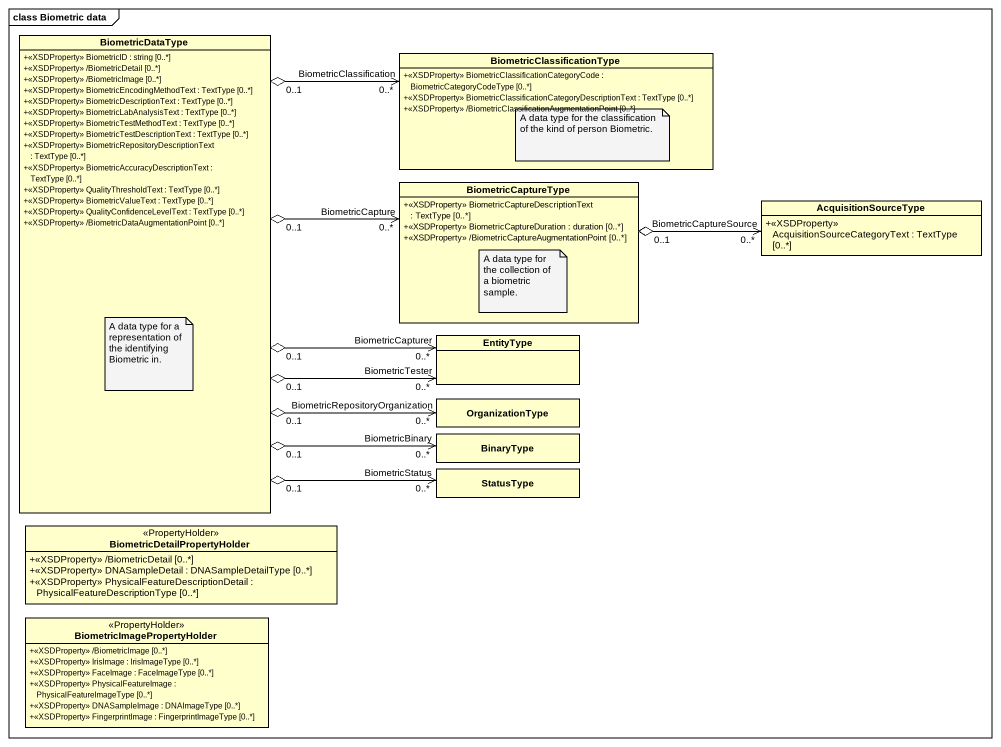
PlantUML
@startuml
mainframe class Biometric data
hide circle
hide empty members
skinparam classAttributeIconSize 0
class BiometricDataType {
  +<<XSDProperty>> BiometricID : string [0..*]
  +<<XSDProperty>> /BiometricDetail [0..*]
  +<<XSDProperty>> /BiometricImage [0..*]
  +<<XSDProperty>> BiometricEncodingMethodText : TextType [0..*]
  +<<XSDProperty>> BiometricDescriptionText : TextType [0..*]
  +<<XSDProperty>> BiometricLabAnalysisText : TextType [0..*]
  +<<XSDProperty>> BiometricTestMethodText : TextType [0..*]
  +<<XSDProperty>> BiometricTestDescriptionText : TextType [0..*]
  +<<XSDProperty>> BiometricRepositoryDescriptionText : TextType [0..*]
  +<<XSDProperty>> BiometricAccuracyDescriptionText : TextType [0..*]
  +<<XSDProperty>> QualityThresholdText : TextType [0..*]
  +<<XSDProperty>> BiometricValueText : TextType [0..*]
  +<<XSDProperty>> QualityConfidenceLevelText : TextType [0..*]
  +<<XSDProperty>> /BiometricDataAugmentationPoint [0..*]
}
class BiometricClassificationType {
  +<<XSDProperty>> BiometricClassificationCategoryCode : BiometricCategoryCodeType [0..*]
  +<<XSDProperty>> BiometricClassificationCategoryDescriptionText : TextType [0..*]
  +<<XSDProperty>> /BiometricClassificationAugmentationPoint [0..*]
}
class BiometricCaptureType {
  +<<XSDProperty>> BiometricCaptureDescriptionText : TextType [0..*]
  +<<XSDProperty>> BiometricCaptureDuration : duration [0..*]
  +<<XSDProperty>> /BiometricCaptureAugmentationPoint [0..*]
}
class AcquisitionSourceType {
  +<<XSDProperty>> AcquisitionSourceCategoryText : TextType [0..*]
}
class EntityType
class OrganizationType
class BinaryType
class StatusType
class "BiometricDetailPropertyHolder" as BiometricDetailPropertyHolde <<PropertyHolder>> {
  +<<XSDProperty>> /BiometricDetail [0..*]
  +<<XSDProperty>> DNASampleDetail : DNASampleDetailType [0..*]
  +<<XSDProperty>> PhysicalFeatureDescriptionDetail : PhysicalFeatureDescriptionType [0..*]
}
class BiometricImagePropertyHolder <<PropertyHolder>> {
  +<<XSDProperty>> /BiometricImage [0..*]
  +<<XSDProperty>> IrisImage : IrisImageType [0..*]
  +<<XSDProperty>> FaceImage : FaceImageType [0..*]
  +<<XSDProperty>> PhysicalFeatureImage : PhysicalFeatureImageType [0..*]
  +<<XSDProperty>> DNASampleImage : DNAImageType [0..*]
  +<<XSDProperty>> FingerprintImage : FingerprintImageType [0..*]
}
BiometricDataType "0..1" o-right-> "BiometricClassification\n0..*" BiometricClassificationType
BiometricDataType "0..1" o-right-> "BiometricCapture\n0..*" BiometricCaptureType
BiometricDataType "0..1" o-right-> "BiometricTester\n0..*" EntityType
BiometricDataType "0..1" o-right-> "BiometricCapturer\n0..*" EntityType
BiometricDataType "0..1" o-right-> "BiometricRepositoryOrganization\n0..*" OrganizationType
BiometricDataType "0..1" o-right-> "BiometricBinary\n0..*" BinaryType
BiometricDataType "0..1" o-right-> "BiometricStatus\n0..*" StatusType
BiometricCaptureType "0..1" o-right-> "BiometricCaptureSource\n0..*" AcquisitionSourceType
note bottom of BiometricClassificationType : A data type for the classification of the kind of person Biometric.
note bottom of BiometricCaptureType : A data type for the collection of a biometric sample.
note bottom of BiometricDataType : A data type for a representation of the identifying Biometric in.
@enduml
